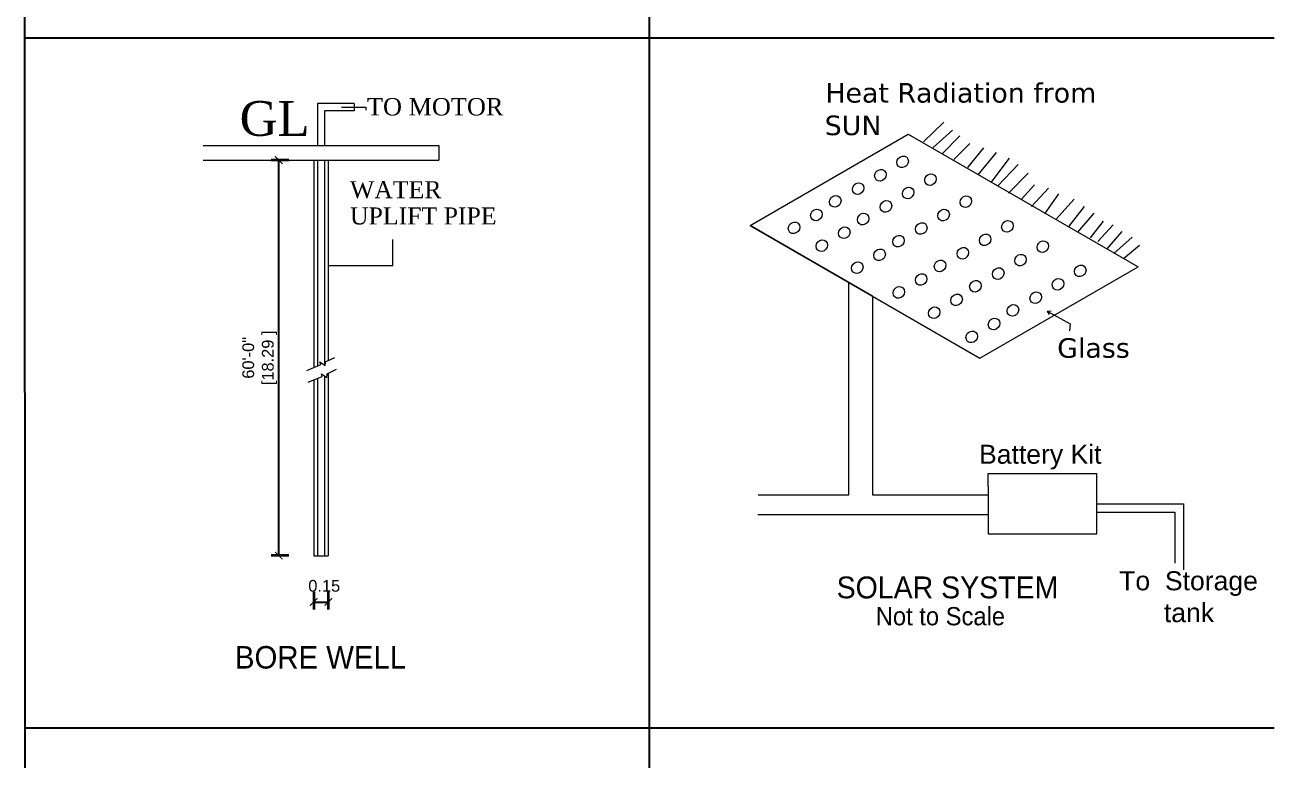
# Model space of a CAD drawing. Header units: metres. Extents: x 8742 to 14639, y -4028 to 1902.
# Drawn here: x 8803.59 to 8819.84, y 1854.39 to 1863.96 of the extents above; entities that cross this region are included whole.
import ezdxf

# ---------------------------------------------------------------- set-up
doc = ezdxf.new("R2010")
doc.units = ezdxf.units.M
for name, color, linetype, lineweight in [('DIM', 8, 'Continuous', 25), ('others', 4, 'Continuous', 15), ('TEXT', 3, 'Continuous', 25), ('Title-block', 165, 'Continuous', 35)]:
    doc.layers.add(name, color=color, linetype=linetype, lineweight=lineweight)
doc.styles.add('in', font='verdana.ttf', dxfattribs={"height": 8})
doc.styles.add('roomtxt', font='times.ttf', dxfattribs={"height": 8})
doc.styles.add('ss', font='times.ttf')
doc.styles.get("Standard").update_dxf_attribs({"font": 'arial.ttf'})
doc.dimstyles.new('mohan', dxfattribs={"dimscale": 0.03, "dimtxt": 10, "dimasz": 4.5, "dimexe": 4.5, "dimexo": 9, "dimgap": 3, "dimtad": 1, "dimzin": 0, "dimdsep": 46, "dimtxsty": 'Standard', "dimblk": 'ARCHTICK', "dimcen": 0.09, "dimclrd": 8, "dimclre": 9, "dimclrt": 3, "dimadec": 0, "dimazin": 0, "dimtfac": 1, "dimtix": 1, "dimtmove": 2, "dimatfit": 0, "dimfxl": 0, "dimtolj": 1, "dimtzin": 0, "dimlwd": -1, "dimarcsym": 0})

# ---------------------------------------------------------------- blocks, each defined once
blk = doc.blocks.new('fsf')
at = {"layer": 'others'}
for p, q in [((1643.659, 547.334), (1644.275, 547.923)), ((1638.451, 544.828), (1643.202, 547.57)), ((1643.202, 547.57), (1650.107, 543.584)), ((1643.949, 547.163), (1644.526, 547.686)), ((1644.209, 546.967), (1644.747, 547.517)), ((1644.566, 546.801), (1645.049, 547.284)), ((1644.996, 546.561), (1645.468, 547.151)), ((1645.304, 546.346), (1645.855, 547.016)), ((1645.693, 546.118), (1646.244, 546.842)), ((1645.893, 546.011), (1646.501, 546.651)), ((1646.214, 545.792), (1646.804, 546.398)), ((1646.598, 545.61), (1646.99, 546.042)), ((1646.908, 545.397), (1647.415, 545.948)), ((1647.305, 545.177), (1647.724, 545.772)), ((1647.636, 545), (1648.187, 545.617)), ((1648.033, 544.802), (1648.496, 545.397)), ((1648.298, 544.626), (1648.783, 545.199)), ((1648.673, 544.45), (1649.07, 544.956)), ((1642.126, 542.706), (1638.451, 544.828)), ((1638.451, 544.828), (1642.126, 542.706)), ((1648.893, 544.339), (1649.357, 544.846)), ((1649.18, 544.119), (1649.621, 544.648)), ((1649.379, 543.987), (1649.93, 544.472)), ((1649.665, 543.833), (1650.151, 544.229)), ((1645.356, 540.841), (1650.107, 543.584)), ((1641.419, 536.742), (1641.419, 543.114)), ((1642.126, 542.706), (1642.126, 536.742)), ((1642.126, 542.706), (1645.356, 540.841)), ((1647.377, 542.256), (1647.496, 542.259)), ((1647.377, 542.256), (1647.436, 542.152)), ((1647.377, 542.256), (1648.06, 541.869)), ((1648.06, 541.869), (1648.046, 541.665)), ((1645.605, 537.002), (1645.605, 537.374)), ((1645.605, 537.374), (1648.867, 537.374)), ((1648.867, 535.565), (1648.867, 537.374)), ((1638.699, 536.742), (1641.419, 536.742)), ((1642.126, 536.742), (1645.605, 536.742)), ((1645.605, 537.002), (1645.605, 535.565)), ((1648.867, 536.469), (1651.468, 536.469)), ((1651.468, 536.469), (1651.468, 534.488)), ((1638.683, 536.151), (1645.605, 536.151)), ((1648.867, 536.217), (1651.209, 536.217)), ((1651.209, 536.217), (1651.209, 534.682)), ((1645.605, 535.565), (1648.867, 535.565))]:
    blk.add_line(p, q, dxfattribs=at)
for centre in [(1643.033, 546.736), (1642.364, 546.333), (1641.696, 545.931), (1643.869, 546.202), (1641.01, 545.55), (1643.2, 545.8), (1644.931, 545.539), (1640.444, 545.141), (1642.532, 545.397), (1644.263, 545.137), (1639.772, 544.754), (1641.846, 545.016), (1643.594, 544.734), (1646.179, 544.797), (1641.28, 544.607), (1642.909, 544.353), (1645.511, 544.394), (1640.608, 544.22), (1644.842, 543.991), (1647.242, 544.187), (1642.342, 543.944), (1644.157, 543.611), (1646.573, 543.784), (1641.671, 543.557), (1645.905, 543.381), (1648.367, 543.462), (1643.59, 543.202), (1645.219, 543.001), (1647.699, 543.059), (1642.919, 542.815), (1644.653, 542.592), (1647.03, 542.657), (1643.981, 542.205), (1646.345, 542.276), (1645.778, 541.867), (1645.107, 541.48)]:
    blk.add_ellipse(centre, major_axis=(-0.122, -0.136), ratio=0.902024, dxfattribs=at)
at = {"layer": 'TEXT', "style": 'in'}
for s, height, p in [('Heat Radiation from', 0.58687, (1640.712, 548.515)), ('SUN', 0.5869, (1640.692, 547.537)), ('Glass', 0.5869, (1647.675, 540.853))]:
    blk.add_text(s, height=height, dxfattribs=at).set_placement(p)
at = {"layer": 'TEXT'}
for s, height, p in [('Battery Kit', 0.57071, (1645.328, 537.671)), ('To  Storage', 0.57071, (1649.536, 533.871)), ('      tank', 0.5707, (1649.55, 532.914))]:
    blk.add_text(s, height=height, dxfattribs=at).set_placement(p)
at = {"layer": 'TEXT', "width": 0.933333}
for s, height, p in [('SOLAR SYSTEM', 0.65634, (1641.051, 533.629)), ('Not to Scale', 0.54695, (1642.225, 532.82))]:
    blk.add_text(s, height=height, dxfattribs=at).set_placement(p)
blk = doc.blocks.new('_ArchTick')
at = {"color": 0, "linetype": 'ByBlock', "const_width": 0.15}
blk.add_lwpolyline([(-0.5, -0.5), (0.5, 0.5)], dxfattribs=at)
blk = doc.blocks.new('*D258')
at = {"layer": 'Defpoints', "color": 0, "ltscale": 7}
for p in [(260.931, 111.604), (263.295, 111.604), (263.295, 92.71)]:
    blk.add_point(p, dxfattribs=at)
at = {"layer": 'DIM', "color": 8, "linetype": 'Continuous', "lineweight": -2, "ltscale": 7}
for p, q in [((261.411, 111.604), (260.571, 111.604)), ((261.411, 92.71), (260.571, 92.71))]:
    blk.add_line(p, q, dxfattribs=at)
at = {"layer": 'DIM', "color": 8, "ltscale": 7}
blk.add_line((260.931, 92.71), (260.931, 111.604), dxfattribs=at)
at = {"layer": 'DIM', "color": 8, "ltscale": 7, "xscale": 0.36, "yscale": 0.36, "zscale": 0.36}
for p, rotation in [((260.931, 111.604), 90), ((260.931, 92.71), 270)]:
    blk.add_blockref('_ArchTick', p, dxfattribs=dict(at, rotation=rotation))
at = {"layer": 'DIM', "color": 7, "ltscale": 7, "insert": (260.022, 102.157), "char_height": 0.56, "attachment_point": 5, "rotation": 90}
blk.add_mtext('\\A1;60\'-0"\\P[18.29 ]', dxfattribs=at)
blk = doc.blocks.new('*D259')
at = {"layer": 'Defpoints', "color": 0, "ltscale": 7}
for p in [(262.603, 92.71), (263.295, 92.71), (263.295, 90.496)]:
    blk.add_point(p, dxfattribs=at)
at = {"layer": 'DIM', "color": 8, "linetype": 'Continuous', "lineweight": -2, "ltscale": 7}
for p, q in [((262.603, 90.976), (262.603, 90.136)), ((263.295, 90.976), (263.295, 90.136))]:
    blk.add_line(p, q, dxfattribs=at)
at = {"layer": 'DIM', "color": 8, "ltscale": 7}
blk.add_line((262.603, 90.496), (263.295, 90.496), dxfattribs=at)
at = {"layer": 'DIM', "color": 8, "ltscale": 7, "xscale": 0.36, "yscale": 0.36, "zscale": 0.36, "rotation": 180}
blk.add_blockref('_ArchTick', (262.603, 90.496), dxfattribs=at)
at = {"layer": 'DIM', "color": 8, "ltscale": 7, "xscale": 0.36, "yscale": 0.36, "zscale": 0.36}
blk.add_blockref('_ArchTick', (263.295, 90.496), dxfattribs=at)
at = {"layer": 'DIM', "color": 7, "ltscale": 7, "insert": (263.102, 91.265), "char_height": 0.56, "attachment_point": 5}
blk.add_mtext('\\A1;0.15', dxfattribs=at)
blk = doc.blocks.new('BORE WELL')
at = {"layer": 'others'}
for p, q in [((1.757, 20.917), (0, 20.917)), ((0, 20.917), (0, 18.907)), ((1.757, 20.917), (1.757, 20.571)), ((0.346, 20.571), (0.346, 18.907)), ((1.757, 20.571), (0.346, 20.571)), ((-5.462, 18.907), (5.797, 18.907)), ((5.797, 18.907), (5.797, 18.215)), ((-5.462, 18.215), (5.797, 18.215)), ((-0.173, 18.215), (-0.173, 8.309)), ((0, 18.215), (0, 8.379)), ((0.346, 18.215), (0.346, 8.419)), ((0.519, 18.215), (0.519, 8.633)), ((-0.513, 8.17), (0.157, 8.443)), ((0.119, 8.572), (0.378, 8.398)), ((0.157, 8.443), (0.119, 8.572)), ((0.378, 8.398), (0.393, 8.572)), ((0.393, 8.572), (0.834, 8.785)), ((-0.437, 7.608), (0.233, 7.881)), ((0, 7.786), (0, -0.68)), ((0.233, 7.881), (0.195, 8.01)), ((0.195, 8.01), (0.454, 7.836)), ((0.346, 7.908), (0.346, -0.68)), ((0.454, 7.836), (0.469, 8.01)), ((0.469, 8.01), (0.91, 8.223)), ((0.519, 8.035), (0.519, -0.68)), ((-0.173, 7.715), (-0.173, -0.68)), ((-0.173, -0.68), (0.519, -0.68))]:
    blk.add_line(p, q, dxfattribs=at)
for points in [[(1.147, 20.744), (2.318, 20.744), (2.318, 20.593)], [(0.519, 13.183), (3.6, 13.183), (3.6, 14.412)]]:
    blk.add_lwpolyline(points, dxfattribs=at)
at = {"layer": 'TEXT'}
for s, height, style, p in [('GL', 1.6615, 'ss', (-3.715, 19.37)), ('TO MOTOR', 0.8308, 'roomtxt', (2.367, 20.345)), ('WATER ', 0.8142, 'roomtxt', (1.555, 16.39)), ('UPLIFT PIPE', 0.81422, 'roomtxt', (1.555, 15.138))]:
    blk.add_text(s, height=height, dxfattribs=dict(at, style=style)).set_placement(p)
at = {"layer": 'TEXT', "width": 0.933333}
blk.add_text('BORE WELL ', height=1.0748, dxfattribs=at).set_placement((-3.939, -6.071))
at = {"layer": 'DIM', "ltscale": 7}
dim = blk.add_linear_dim(base=(-1.845, 18.215), p1=(0.519, -0.68), p2=(0.519, 18.215), angle=90, text='60\'-0"\\P[18.29 ]', dimstyle='mohan', override={"dimscale": 0.08, "dimtxt": 7, "dimgap": 1, "dimtad": 1, "dimdec": 2, "dimzin": 3, "dimlunit": 2, "dimtdec": 2, "dimtix": 0, "dimtofl": 1, "dimtmove": 1}, dxfattribs=at)
dim.commit()
dim.dimension.update_dxf_attribs({"geometry": '*D258', "text_midpoint": (-2.754, 8.768), "insert": (-262.776, -93.389)})
dim = blk.add_linear_dim(base=(0.519, -2.893), p1=(-0.173, -0.68), p2=(0.519, -0.68), text='0.15', dimstyle='mohan', override={"dimscale": 0.08, "dimtxt": 7, "dimgap": 1, "dimtad": 1, "dimdec": 2, "dimzin": 3, "dimlunit": 2, "dimtdec": 2, "dimtix": 0, "dimtofl": 1, "dimtmove": 1}, dxfattribs=at)
dim.commit()
dim.dimension.update_dxf_attribs({"geometry": '*D259', "text_midpoint": (0.326, -2.493), "dimtype": 128, "insert": (-262.776, -93.389)})

msp = doc.modelspace()

# ---------------------------------------------------------------- linework, layer by layer
at = {"color": 8}
for p, q in [((8803.596, 1829.925), (8803.594, 1875.941)), ((8811.732, 1854.807), (8811.732, 1875.941)), ((8803.596, 1863.796), (8819.868, 1863.797)), ((8803.596, 1854.807), (8819.868, 1854.808)), ((8811.732, 1843.574), (8811.732, 1854.807))]:
    msp.add_line(p, q, dxfattribs=at)

# ---------------------------------------------------------------- block references
at = {"color": 10, "xscale": 0.4338006558013769, "yscale": 0.4338006558013769, "zscale": 0.4338006558013769}
msp.add_blockref('fsf', (8102.279, 1625.007), dxfattribs=at)
at = {"layer": 'Title-block', "color": 134, "xscale": 0.2727303124785151, "yscale": 0.2727303124785151, "zscale": 0.2727303124785151}
msp.add_blockref('BORE WELL', (8807.404, 1857.237), dxfattribs=at)

doc.saveas('drawing.dxf')
